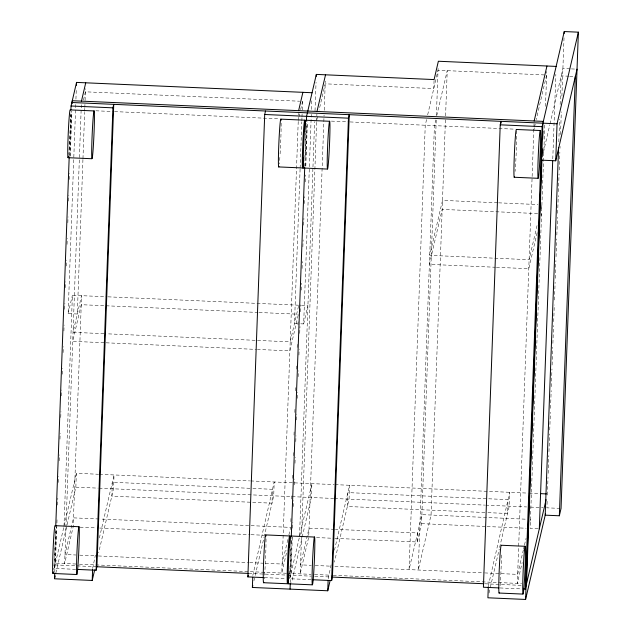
<?xml version="1.0" encoding="UTF-8"?>
<svg xmlns="http://www.w3.org/2000/svg" width="631" height="631" viewBox="0 0 631 631"><rect width="100%" height="100%" fill="white"/><g stroke="black" fill="none" stroke-linecap="round" stroke-linejoin="round"><path stroke-width="0.47" stroke-dasharray="3.15 2.37" d="M75.649 569.343L54.219 568.405L55.654 529.054M69.26 155.194L70.727 114.85M54.763 572.309L56.427 526.546M69.891 156.622L71.54 111.364M57.027 519.834L55.449 563.128L76.059 564.027M57.563 505.076L57.815 498.19M58.383 482.455L58.596 476.547M59.172 460.804L59.385 454.904M59.961 439.16L60.174 433.26M60.75 417.517L60.962 411.617M61.538 395.874L61.751 389.974M62.319 374.23L62.54 368.323M63.108 352.587L63.329 346.679M63.897 330.944L64.11 325.036M64.685 309.293L64.898 303.393M65.474 287.649L65.687 281.749M66.263 266.006L66.476 260.106M67.052 244.363L67.265 238.463M67.832 222.719L68.053 216.812M68.621 201.076L68.842 195.168M69.41 179.433L69.623 173.525M70.27 155.818L71.879 111.545M82.937 159.54L77.313 314.001L68.124 313.599L75.752 104.044M75.933 99.122L76.256 90.265M63.976 526.475L72.391 295.276L107.128 296.799M65.924 528.108L64.638 563.53L73.164 526.877L81.573 295.679L73.046 332.324L105.472 333.752M65.955 527.13L81.36 103.831M82.969 158.555L84.649 112.318M84.688 111.332L84.799 108.382M84.83 107.396L84.94 104.446M85.082 100.51L85.508 88.703M55.859 573.058L75.846 487.164L76.351 473.289L98.578 474.267M92.654 568.413L95.384 555.114M252.81 575.44L274.201 481.966L273.696 495.84L264.365 535.924M298.226 121.475L281.797 573.058L287.042 550.5M298.266 120.489L298.526 113.359M300.096 169.069L294.472 323.529L299.985 323.774M300.127 168.083L301.815 121.838M301.847 120.86L301.957 117.91M301.989 116.924L302.099 113.974M302.241 110.039L302.635 99.217M290.859 521.648L291.041 516.726M291.688 499.018L291.83 495.083M292.437 478.361L292.618 473.439M293.257 455.732L293.399 451.796M294.014 435.075L294.188 430.153M294.835 412.445L294.977 408.509M295.623 390.802L295.765 386.866M296.412 369.151L296.554 365.215M297.201 347.507L297.343 343.572M298.021 324.878L298.163 320.942M311.178 579.676L289.755 578.737L290.859 548.236M291.041 543.315L291.222 538.401M304.757 166.505L304.97 160.605M305.112 156.669L306.327 123.219M290.299 582.642L291.964 536.878M305.459 165.969L307.037 122.682M290.978 573.461L292.303 537.06M292.626 528.202L292.839 522.302M293.415 506.559L293.628 500.651M294.204 484.916L294.417 479.008M294.993 463.272L295.205 457.365M295.781 441.621L295.994 435.721M296.57 419.978L296.783 414.078M297.351 398.335L297.572 392.435M298.14 376.691L298.353 370.791M298.928 355.048L299.141 349.14M299.717 333.405L299.97 326.519M300.506 311.753L300.758 304.868M301.295 290.11L301.539 283.224M302.083 268.467L302.328 261.581M302.864 246.824L303.117 239.938M303.653 225.18L303.905 218.294M304.442 203.537L304.694 196.651M305.23 181.894L305.483 175M305.806 166.15L307.415 121.878M300.9 323.813L303.661 323.932L311.288 114.377M311.462 109.455L311.856 98.633M299.544 535.829L312.937 167.87M312.968 166.884L314.617 121.625M315.011 110.804L316.052 82.275M316.596 122.28L300.167 573.863L308.693 537.21M316.636 121.294L316.896 114.164M308.764 535.411L324.058 115.142M324.231 110.228L325.296 81.123M328.183 578.745L331.362 563.538M335.108 538.369L417.272 541.974L417.604 532.958L335.432 529.354M434.073 80.476L433.773 88.585L325.194 83.828L319.073 110.133M417.272 541.974L421.54 523.651L436.25 119.417M436.392 115.489L438.103 68.463M445.439 119.819L431.052 515.038L418.258 570.014L434.436 125.64L435.753 119.953M445.581 115.891L447.221 70.664L436.857 115.213M488.347 585.773L509.738 492.298L509.233 506.172L499.46 548.165M534.055 123.692L517.325 583.391L522.184 562.537M544.798 125.041L530.119 528.415L539.308 528.817M545.484 106.347L546.754 71.421M552.772 158.894L555.848 74.284M558.79 141.865L559.618 119.212M560.154 104.438L561.196 75.87L568.728 76.201M547.148 501.353L546.911 507.829L560.107 508.405M547.377 495.019L548.023 477.296M548.165 473.353L548.812 455.621M548.954 451.686L549.601 433.954M549.743 430.019L550.39 412.288M550.532 408.344L551.178 390.621M551.32 386.677L551.967 368.954M552.109 365.01L552.756 347.279M552.898 343.343L553.545 325.612M553.687 321.676L554.294 304.931M554.475 300.001L555.122 282.278M555.264 278.334L555.911 260.603M556.053 256.667L556.7 238.936M556.842 235L557.488 217.269M557.63 213.325L558.277 195.602M558.419 191.658L559.066 173.935M559.208 169.991L559.855 152.26M559.997 148.324L560.068 146.353M560.502 134.537L561.322 111.876M561.898 96.117L564.035 37.395M83.481 100.061L85.398 91.818L299.615 101.212M68.124 313.599L72.391 295.276M54.219 568.405L76.351 473.289M99.382 537.935L114.037 474.946L113.533 488.812L98.657 552.764M298.936 116.916L299.788 113.257M300.64 109.589L302.557 101.346M316.888 119.535L317.543 116.711M298.518 306.145L290.213 341.852L106.458 333.791M298.187 315.161L289.881 350.868L257.456 349.448M303.661 323.932L307.92 305.609L300.577 305.286M253.93 580.78L264.144 536.878M287.807 539.608L282.12 564.035L265.422 563.309M288.903 534.907L290.654 527.39L100.021 519.029M289.755 578.737L311.888 483.622L311.383 497.496L291.617 582.437M426.572 119.551L425.247 125.238L409.077 569.612L421.871 514.636L526.538 519.226M427.676 114.81L438.04 70.262L546.62 75.026L536.255 119.574M334.469 550.177L349.574 485.278L349.069 499.145L334.406 562.142M533.826 130.002L534.268 128.101M534.489 127.154L535.372 123.368M543.354 152.528L549.798 124.851M550.019 123.897L562.899 68.542L570.44 68.874M537.044 225.582L529.109 259.704L429.711 255.342L442.505 200.374L497.614 202.788M541.019 208.522L541.682 205.682M537.162 232.705L528.778 268.719L496.305 267.299M541.13 215.644L541.572 213.751M489.017 593.022L499.231 549.12M523.391 549.727L517.657 574.368L485.231 572.948M523.612 548.781L524.274 545.933M524.495 544.987L526.041 538.353M530.008 521.293L530.45 519.4M571.378 68.913L577.034 69.165M569.675 76.241L574.384 76.454M95.873 110.788L113.556 111.561M114.542 111.608L279.628 118.849M331.409 121.12L349.093 121.893M350.079 121.941L515.156 129.181M498.6 202.835L537.967 204.562M537.636 213.578L442.173 209.389L429.388 264.365L495.319 267.252M108.106 296.838L298.739 305.207M258.118 312.455L81.249 304.694L72.723 341.347L105.148 342.767M259.104 312.495L298.408 314.222M106.126 342.807L256.47 349.408M99.548 474.307L249.639 480.893M250.617 480.932L293.525 482.818M294.496 482.857L334.115 484.6M335.077 484.64L528.092 493.111M529.062 493.15L539.686 493.616M249.9 488.307L112.334 482.273L111.829 496.147L271.993 503.167L272.497 489.301L250.878 488.355M75.846 487.164L98.073 488.134M99.043 488.181L333.61 498.466M334.572 498.514L484.663 505.1M485.649 505.139L526.625 506.938M530.49 507.103L543.046 507.655M484.923 512.514L347.358 506.48L347.862 492.606L508.026 499.634L507.521 513.5L485.909 512.553M421.54 523.651L486.099 526.483M487.077 526.53L526.207 528.242M99.035 518.982L73.488 517.862L64.961 554.515L75.775 554.988M334.454 529.314L309.024 528.194L300.498 564.848L311.304 565.321M80.042 527.185L95.762 527.871M99.69 528.044L250.034 534.638M251.02 534.686L263.79 535.246M316.517 537.557L334.13 538.33M79.703 555.162L97.387 555.935M98.373 555.974L248.717 562.576M249.695 562.615L264.436 563.262M315.232 565.494L330.959 566.181M334.887 566.354L484.245 572.909M79.372 564.177L286.387 573.256M287.058 573.287L310.973 574.336M314.538 574.494L332.592 575.283M333.184 575.306L521.608 583.572M55.031 564.911L96.914 566.748M248.685 573.405L286.703 575.078M287.618 575.117L311.178 576.15M314.719 576.308L332.442 577.081M484.876 583.77L521.269 585.363M264.428 577.625L285.859 578.564M499.965 587.958L521.387 588.897M501.511 554.988A23.97 0.899 -87.5 0 1 500.036 586.309M516.576 130.696A23.97 0.899 -87.5 0 1 515.093 171.38M305.925 133.551A23.97 0.899 -87.5 0 1 304.876 156.567M290.788 549.325A23.97 0.899 -87.5 0 1 289.471 576.174M266.006 538.906A23.97 0.899 -87.5 0 1 264.255 578.73M281.134 123.132A23.97 0.899 -87.5 0 1 279.983 155.478M279.856 157.371A23.97 0.899 -87.5 0 1 279.304 163.784M70.491 113.888A23.97 0.899 -87.5 0 1 68.661 154.54M55.362 529.669A23.97 0.899 -87.5 0 1 53.619 569.485"/><path stroke-width="0.95" d="M55.757 526.096L69.189 157.158M70.901 109.936L71.051 106L76.54 82.401L312.069 92.733M54.731 573.24L54.526 578.785L92.213 580.441L94.658 569.943M72.171 103.673L72.273 100.723L543.338 121.389M76.43 85.351L76.54 82.401M92.213 580.441L92.615 569.343M96.101 570.243L112.925 107.838L113.738 104.344L96.914 566.748L96.101 570.243L77.597 569.43M263.458 577.586L247.873 576.9L264.704 114.495L265.517 111.001M330.187 580.275L327.749 590.774L252.376 587.461L252.747 577.294M291.293 536.429L304.718 167.491M306.398 121.255L306.579 116.333L316.336 74.403L434.104 79.569L438.364 61.246L556.132 66.413M290.063 589.117L290.26 583.572M316.265 76.375L316.336 74.403M327.749 590.774L328.112 580.599M331.63 580.575L348.454 118.171L349.266 114.676L332.442 577.081L331.63 580.575L313.126 579.763M500.975 123.305L501.046 121.333L500.233 124.828L483.409 587.232L498.987 587.918M488.315 586.696L487.905 597.794L525.591 599.45L545.578 513.555M523.336 588.983L525.284 589.07L542.116 126.665L564.248 31.55L578.375 32.173L561.046 508.444L559.342 515.779L545.208 515.156L558.577 147.772M525.591 599.45L542.928 123.171M526.514 583.793L541.942 159.753M542.053 156.803L542.337 148.932M542.699 139.096L542.983 131.224M539.308 528.817L552.693 160.858M541.579 160.164L555.714 160.787L557.055 123.794L578.375 32.173M564.177 33.498L564.248 31.55M559.342 515.779L575.33 76.493M81.462 101.126L85.729 82.803M54.747 577.83L55.197 575.922M298.621 110.654L302.888 92.323M316.991 111.458L325.525 74.805M247.873 576.9L248.283 575.157M252.376 587.461L252.818 585.552M534.157 120.986L546.951 66.01M555.714 160.787L577.034 69.165M525.284 589.07L546.083 499.681M71.863 102.506L557.055 123.794M71.051 106L112.925 107.838M264.704 114.495L348.454 118.171M500.233 124.828L542.116 126.665M94.161 110.946A23.97 0.899 -87.5 0 0 91.787 145.414A23.97 0.899 -87.5 0 0 93.214 148.159A23.97 0.899 -87.5 0 0 94.161 110.946L70.23 109.897A23.97 0.899 -87.5 0 0 68.077 137.416A23.97 0.899 -87.5 0 0 68.471 156.117M280.866 119.141L304.797 120.19M329.69 121.278A23.97 0.899 -87.5 0 0 327.315 155.747A23.97 0.899 -87.5 0 0 328.743 158.491A23.97 0.899 -87.5 0 0 329.69 121.278L305.759 120.229A23.97 0.899 -87.5 0 0 303.692 145.674A23.97 0.899 -87.5 0 0 303.803 167.617M540.333 130.522A23.97 0.899 -87.5 0 0 537.959 164.991A23.97 0.899 -87.5 0 0 539.387 167.736A23.97 0.899 -87.5 0 0 540.333 130.522L516.403 129.473A23.97 0.899 -87.5 0 0 514.336 154.91A23.97 0.899 -87.5 0 0 514.439 176.854M68.014 157.687L91.945 158.736M278.657 166.923L302.588 167.972M303.55 168.02L327.481 169.069M514.186 177.256L538.117 178.305M540.657 493.655L546.454 493.915M79.025 526.727A23.97 0.899 -87.5 0 0 76.659 561.196A23.97 0.899 -87.5 0 0 78.086 563.94A23.97 0.899 -87.5 0 0 79.025 526.727L55.102 525.67A23.97 0.899 -87.5 0 0 52.949 553.198A23.97 0.899 -87.5 0 0 53.335 571.891M265.738 534.914L289.668 535.964M314.561 537.052A23.97 0.899 -87.5 0 0 312.187 571.528A23.97 0.899 -87.5 0 0 313.615 574.273A23.97 0.899 -87.5 0 0 314.561 537.052L290.631 536.003A23.97 0.899 -87.5 0 0 288.564 561.448A23.97 0.899 -87.5 0 0 288.667 583.391M525.205 546.296A23.97 0.899 -87.5 0 0 522.831 580.765A23.97 0.899 -87.5 0 0 524.258 583.509A23.97 0.899 -87.5 0 0 525.205 546.296L501.274 545.247A23.97 0.899 -87.5 0 0 499.2 570.692A23.97 0.899 -87.5 0 0 499.31 592.627M97.229 566.764L248.369 573.398M331.78 577.057L483.898 583.73M52.886 573.461L76.816 574.51M263.529 582.705L287.46 583.754M288.422 583.793L312.345 584.842M499.058 593.037L522.989 594.087M263.782 582.303A23.97 0.899 -87.5 0 1 263.805 557.228A23.97 0.899 -87.5 0 1 265.911 536.137M288.651 574.194A23.97 0.899 -87.5 0 1 287.184 577.049A23.97 0.899 -87.5 0 1 288.824 541.13A23.97 0.899 -87.5 0 1 289.874 547.456M278.91 166.521A23.97 0.899 -87.5 0 1 278.941 141.447A23.97 0.899 -87.5 0 1 281.047 120.363M303.858 157.403A23.97 0.899 -87.5 0 1 302.312 161.844A23.97 0.899 -87.5 0 1 303.929 125.608A23.97 0.899 -87.5 0 1 305.002 131.682"/></g></svg>
